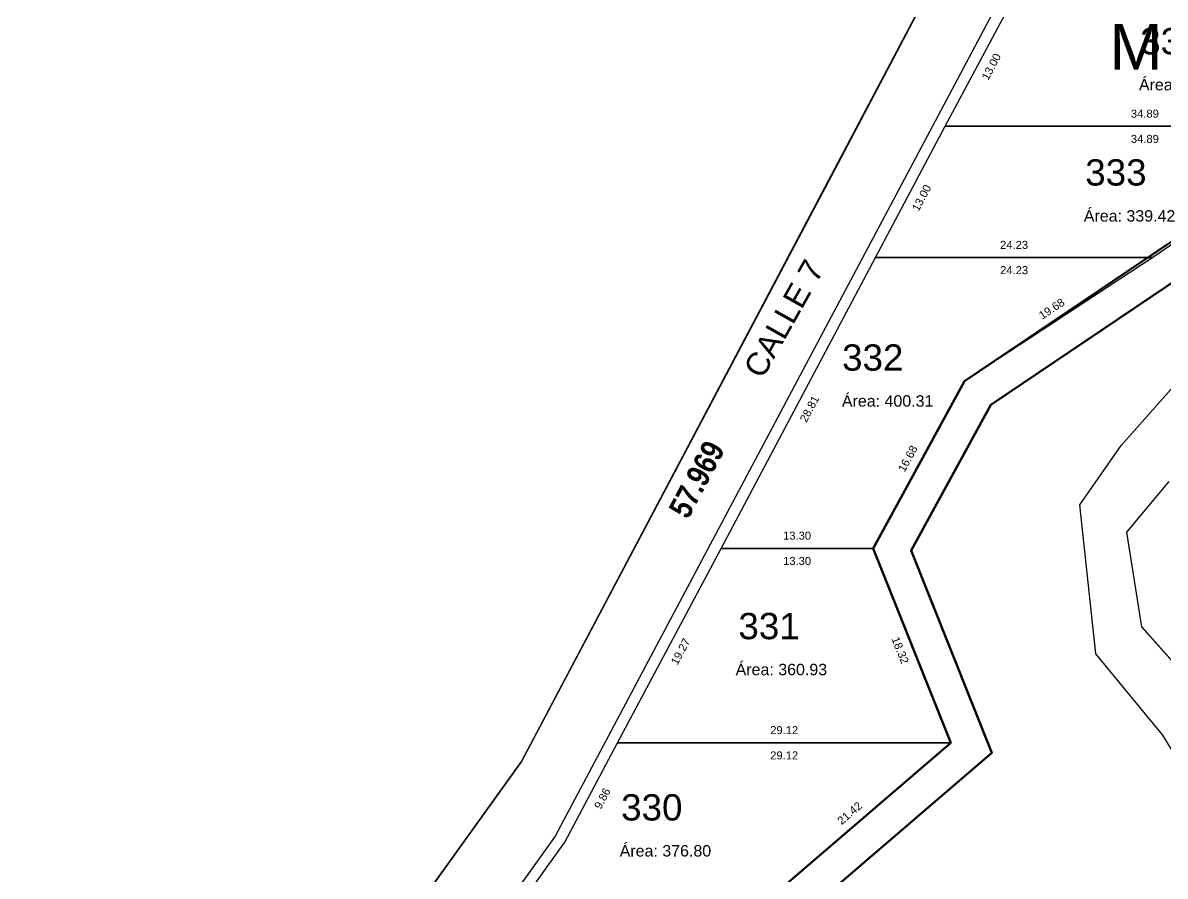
# Model space of a CAD drawing. Header units: metres. Extents: x 859577 to 860336, y 1645916 to 1646650.
# Drawn here: x 859939.7 to 860039.6, y 1646502.5 to 1646577.2 of the extents above; entities that cross this region are included whole.
import ezdxf
from ezdxf.enums import TextEntityAlignment as Align

# ---------------------------------------------------------------- set-up
doc = ezdxf.new("R2010")
doc.units = ezdxf.units.M
for name, color, linetype in [('_LINDERO', 6, 'Continuous'), ('_SENDERO', 5, 'Continuous'), ('A-CALZADA', 252, 'Continuous'), ('A-MZ_6', 2, 'Continuous'), ('A-NUMERO LOTE', 251, 'Continuous'), ('A-SENDEROS', 97, 'Continuous'), ('A-ZONA VERDE', 103, 'Continuous'), ('C-PROP', 7, 'Continuous'), ('C-PROP-LINE', 230, 'Continuous'), ('C-PROP-LINE-TEXT', 7, 'Continuous'), ('CVL_CUADCON_TIT', 7, 'Continuous')]:
    doc.layers.add(name, color=color, linetype=linetype)
doc.layers.add('A-VIA', color=30, linetype='Continuous', lineweight=30)
doc.styles.add('ARIAL', font='arial.ttf')
doc.styles.add('Narrow-Negrita', font='ARIALNB.TTF')
doc.styles.get("Standard").update_dxf_attribs({"font": 'arial.ttf'})

msp = doc.modelspace()

# ---------------------------------------------------------------- linework, layer by layer
at = {"layer": '_LINDERO', "color": 7, "flags": 128}
msp.add_lwpolyline([(860335.912, 1646416.565), (860330.034, 1646469.536), (860323.18, 1646554.768), (860316.866, 1646639.341), (860266.475, 1646638.618), (860223.477, 1646636.386), (860200.552, 1646649.65), (860183.224, 1646646.633), (860170.998, 1646646.134), (860159.878, 1646641.568), (860145.068, 1646625.172), (860105.48, 1646620.646), (860076.36964, 1646622.55813), (860040.216, 1646620.497), (860010.388, 1646563.794), (859983.268, 1646512.56), (859956.217, 1646474.82), (859894.378, 1646431.79)], dxfattribs=at)
at = {"layer": 'A-CALZADA'}
msp.add_lwpolyline([(859853.92, 1646403.366), (859956.217, 1646474.82), (859983.268, 1646512.56), (860029.35447, 1646599.84925), (860060.6599, 1646599.84925, 0.30840935), (860069.96797, 1646606.19415), (860075.61617, 1646620.57782), (860082.06797, 1646620.59255), (860074.0579, 1646600.19415, -0.30840935), (860064.74983, 1646593.84925), (860034.66269, 1646593.84925, 0.27746946), (860032.01309, 1646592.25624), (859986.21303, 1646506.00688), (859960.90358, 1646470.58737, -0.08613362), (859958.46872, 1646468.18577), (859858.9857, 1646399.14604, 0.07345749)], format="xyb", dxfattribs=at)
at = {"layer": 'A-CALZADA', "color": 251, "true_color": 0x636466, "flags": 128}
msp.add_lwpolyline([(859853.92, 1646403.366), (859956.217, 1646474.82), (859983.268, 1646512.56), (860029.35447, 1646599.84925), (860060.6599, 1646599.84925, 0.30840935), (860069.96797, 1646606.19415), (860075.61617, 1646620.57782), (860082.06797, 1646620.59255), (860074.0579, 1646600.19415, -0.30840935), (860064.74983, 1646593.84925), (860034.66269, 1646593.84925, 0.27746946), (860032.01309, 1646592.25624), (859986.21303, 1646506.00688), (859981.03792, 1646498.76453), (859960.90358, 1646470.58737, -0.08613362), (859958.46872, 1646468.18577), (859863.98062, 1646402.61244)], format="xyb", dxfattribs=at)
at = {"layer": 'A-SENDEROS', "lineweight": 9, "flags": 128}
for points in [[(860115.93388, 1646618.82162), (860113.73535, 1646612.43901), (860105.62793, 1646603.60196), (860095.52238, 1646595.76208), (860082.64573, 1646594.30336), (860071.4836, 1646590.44261), (860067.97872, 1646582.46107), (860064.75862, 1646571.03727), (860024.30313, 1646543.75774), (860017.33484, 1646531.00109), (860024.3886, 1646513.30624), (860005.90419, 1646497.41903), (859995.70011, 1646495.52749), (859983.6411, 1646495.52749), (859964.15793, 1646468.26159, -0.0860856), (859960.74952, 1646464.89975), (859875.57863, 1646405.7804)], [(859872.81917, 1646407.51687), (859959.03887, 1646467.36422, 0.0860856), (859961.71721, 1646470.00598), (859982.0976, 1646498.52749), (859995.4244, 1646498.52749), (860004.56212, 1646500.22135), (860020.80867, 1646514.18514), (860014.02559, 1646531.20093), (860022.0204, 1646545.8368), (860062.16952, 1646572.90974), (860065.1479, 1646583.47602), (860069.26391, 1646592.84925), (860081.97851, 1646597.24696), (860094.34843, 1646598.64828), (860103.58871, 1646605.81687), (860111.10237, 1646614.00673), (860112.63081, 1646618.44399)], [(860062.16952, 1646572.90974), (860022.0204, 1646545.8368), (860014.02559, 1646531.20093), (860020.80867, 1646514.18514), (860004.56212, 1646500.22135), (859995.4244, 1646498.52749), (859982.0976, 1646498.52749), (859961.71721, 1646470.00598, -0.0860856), (859959.03887, 1646467.36422), (859872.81917, 1646407.51687)], [(859875.57863, 1646405.7804), (859960.74952, 1646464.89975, 0.0860856), (859964.15793, 1646468.26159), (859983.6411, 1646495.52749), (859995.70011, 1646495.52749), (860005.90419, 1646497.41903), (860024.3886, 1646513.30624), (860017.33484, 1646531.00109), (860024.30313, 1646543.75774), (860064.75862, 1646571.03727)]]:
    msp.add_lwpolyline(points, format="xyb", dxfattribs=at)
at = {"layer": 'A-VIA'}
msp.add_lwpolyline([(859853.92, 1646403.366), (859956.217, 1646474.82), (859983.268, 1646512.56), (860029.35447, 1646599.84925), (860060.6599, 1646599.84925, 0.30840935), (860069.96797, 1646606.19415), (860075.61617, 1646620.57782), (860082.06797, 1646620.59255), (860074.0579, 1646600.19415, -0.30840935), (860064.74983, 1646593.84925), (860034.66269, 1646593.84925, 0.27746946), (860032.01309, 1646592.25624), (859986.21303, 1646506.00688), (859981.03792, 1646498.76453), (859960.90358, 1646470.58737, -0.08613362), (859958.46872, 1646468.18577), (859863.98062, 1646402.61244)], format="xyb", dxfattribs=at)
at = {"layer": 'A-ZONA VERDE', "flags": 128}
msp.add_lwpolyline([(860055.22601, 1646568.1249), (860038.46363, 1646556.6433), (860022.0204, 1646545.8368), (860014.02559, 1646531.20093), (860020.80867, 1646514.18514), (860004.56212, 1646500.22135), (859995.4244, 1646498.52749), (859982.0976, 1646498.52749), (859961.71721, 1646470.00598, -0.08613362), (859959.03887, 1646467.36422), (859872.81917, 1646407.51687)], format="xyb", dxfattribs=at)
at = {"layer": 'A-ZONA VERDE', "color": 5, "const_width": 0.1}
for points in [[(860046.654, 1646502.846), (860039.342, 1646514.842), (860033.4897, 1646521.97445), (860032.08088, 1646535.00724), (860035.716, 1646540.20808), (860042.529, 1646547.894)], [(860039.88894, 1646537.05616), (860036.19571, 1646532.62857), (860037.50702, 1646524.34887), (860041.443, 1646519.913)]]:
    msp.add_lwpolyline(points, dxfattribs=at)
at = {"layer": 'A-ZONA VERDE', "flags": 128}
for points in [[(860046.654, 1646502.846), (860039.342, 1646514.842), (860033.4897, 1646521.97445), (860032.08088, 1646535.00724), (860035.716, 1646540.20808), (860042.529, 1646547.894)], [(860039.88894, 1646537.05616), (860036.18888, 1646532.61151), (860037.50019, 1646524.33181), (860041.43617, 1646519.89594)]]:
    msp.add_lwpolyline(points, dxfattribs=at)
at = {"layer": 'C-PROP-LINE', "color": 2, "lineweight": 30}
for points in [[(860062.16952, 1646572.90974), (860055.22601, 1646568.1249), (860020.33113, 1646568.1249), (860026.42808, 1646579.6065), (860064.05222, 1646579.58891)], [(860062.16952, 1646572.90974), (860055.22601, 1646568.1249), (860020.33113, 1646568.1249), (860026.42808, 1646579.6065), (860064.05222, 1646579.58891)], [(860014.23418, 1646556.6433), (860020.33113, 1646568.1249), (860055.22601, 1646568.1249), (860038.46363, 1646556.6433)], [(860014.23418, 1646556.6433), (860020.33113, 1646568.1249), (860055.22601, 1646568.1249), (860038.46363, 1646556.6433)], [(860000.72379, 1646531.20093), (860014.23418, 1646556.6433), (860038.46363, 1646556.6433), (860022.0204, 1646545.8368), (860014.02559, 1646531.20093)], [(860000.72379, 1646531.20093), (860014.23418, 1646556.6433), (860038.46363, 1646556.6433), (860022.0204, 1646545.8368), (860014.02559, 1646531.20093)], [(859991.68808, 1646514.18514), (860000.72379, 1646531.20093), (860014.02559, 1646531.20093), (860020.80867, 1646514.18514)], [(859991.68808, 1646514.18514), (860000.72379, 1646531.20093), (860014.02559, 1646531.20093), (860020.80867, 1646514.18514)], [(859991.68808, 1646514.18514), (860020.80867, 1646514.18514), (860004.56212, 1646500.22135), (859995.4244, 1646498.52749), (859982.0976, 1646498.52749), (859987.06516, 1646505.47938)], [(859991.68808, 1646514.18514), (860020.80867, 1646514.18514), (860004.56212, 1646500.22135), (859995.4244, 1646498.52749), (859982.0976, 1646498.52749), (859987.06516, 1646505.47938)]]:
    msp.add_lwpolyline(points, close=True, dxfattribs=at)
at = {"layer": 'CVL_CUADCON_TIT', "color": 78, "lineweight": 50, "flags": 128}
for points in [[(860115.93388, 1646618.82162), (860113.73535, 1646612.43901), (860105.62793, 1646603.60196), (860095.52238, 1646595.76208), (860082.64573, 1646594.30336), (860071.4836, 1646590.44261), (860067.97872, 1646582.46107), (860064.75862, 1646571.03727), (860024.30313, 1646543.75774), (860017.33484, 1646531.00109), (860024.3886, 1646513.30624), (860005.90419, 1646497.41903), (859995.70011, 1646495.52749), (859983.6411, 1646495.52749), (859964.15793, 1646468.26159, -0.0860856), (859960.74952, 1646464.89975), (859875.57863, 1646405.7804)], [(859872.81917, 1646407.51687), (859959.03887, 1646467.36422, 0.0860856), (859961.71721, 1646470.00598), (859982.0976, 1646498.52749), (859995.4244, 1646498.52749), (860004.56212, 1646500.22135), (860020.80867, 1646514.18514), (860014.02559, 1646531.20093), (860022.0204, 1646545.8368), (860062.16952, 1646572.90974), (860065.1479, 1646583.47602), (860069.26391, 1646592.84925), (860081.97851, 1646597.24696), (860094.34843, 1646598.64828), (860103.58871, 1646605.81687), (860111.10237, 1646614.00673), (860112.63081, 1646618.44399)]]:
    msp.add_lwpolyline(points, format="xyb", dxfattribs=at)
at = {"layer": 'CVL_CUADCON_TIT', "color": 7, "lineweight": 20, "ltscale": 0.5, "true_color": 0xffffff, "flags": 128}
for points in [[(860062.16952, 1646572.90974), (860022.0204, 1646545.8368), (860014.02559, 1646531.20093), (860020.80867, 1646514.18514), (860004.56212, 1646500.22135), (859995.4244, 1646498.52749), (859982.0976, 1646498.52749), (859961.71721, 1646470.00598, -0.0860856), (859959.03887, 1646467.36422), (859872.81917, 1646407.51687)], [(859875.57863, 1646405.7804), (859960.74952, 1646464.89975, 0.0860856), (859964.15793, 1646468.26159), (859983.6411, 1646495.52749), (859995.70011, 1646495.52749), (860005.90419, 1646497.41903), (860024.3886, 1646513.30624), (860017.33484, 1646531.00109), (860024.30313, 1646543.75774), (860064.75862, 1646571.03727)]]:
    msp.add_lwpolyline(points, format="xyb", dxfattribs=at)

# ---------------------------------------------------------------- texts
at = {"layer": '_SENDERO', "color": 7, "style": 'Narrow-Negrita'}
msp.add_text('57.969', height=2, rotation=62.1061203, dxfattribs=at).set_placement((859998.59563, 1646537.24133), align=Align.MIDDLE)
msp.add_text('57.969', height=2, rotation=62.1061203, dxfattribs=at).set_placement((859998.59563, 1646537.24133), align=Align.MIDDLE)
at = {"layer": 'A-MZ_6', "color": 6, "insert": (860034.67084, 1646577.08138), "char_height": 4, "attachment_point": 1, "style": 'ARIAL'}
msp.add_mtext_dynamic_manual_height_columns('M 26', width=20.3715264, gutter_width=1, heights=[-4.08458], dxfattribs=at)
at = {"layer": 'A-NUMERO LOTE', "color": 251, "true_color": 0x636466, "style": 'ARIAL'}
for s, p in [(' 334', (860036.48087, 1646574.42098)), (' 333', (860031.67524, 1646562.9429)), (' 332', (860010.41821, 1646546.74825)), (' 331', (860001.35056, 1646523.25183)), (' 330', (859991.09996, 1646507.38856))]:
    msp.add_text(s, height=2.3, dxfattribs=at).set_placement(p)
at = {"layer": 'A-VIA', "insert": (860002.60423, 1646546.91891), "char_height": 2, "attachment_point": 1, "rotation": 60.6750002, "style": 'ARIAL'}
msp.add_mtext_dynamic_manual_height_columns('CALLE 7', width=16.4729904, gutter_width=1, heights=[-2.06821], dxfattribs=at)
at = {"layer": 'C-PROP', "color": 252, "true_color": 0x939598, "style": 'ARIAL'}
for s, p in [('Área: 434.75', (860037.26078, 1646571.26989)), ('Área: 339.42', (860032.44288, 1646559.79182)), ('Área: 400.31', (860011.29307, 1646543.59716)), ('Área: 360.93', (860002.00237, 1646520.10075)), ('Área: 376.80', (859991.86473, 1646504.23748))]:
    msp.add_text(s, height=1, dxfattribs=at).set_placement(p)
at = {"layer": 'C-PROP-LINE-TEXT', "color": 252, "linetype": 'Continuous', "lineweight": 0, "true_color": 0x939598, "char_height": 0.7}
for s, insert, attachment_point, rotation in [('13.00', (860024.04201, 1646573.51396), 2, 62.03084), ('34.89', (860037.77857, 1646568.8749), 8, 0), ('34.89', (860037.77857, 1646567.3749), 2, 0), ('13.00', (860017.94506, 1646562.03235), 2, 62.03084), ('19.68', (860029.83011, 1646551.86681), 8, 33.3129429), ('28.81', (860008.14139, 1646543.57037), 2, 62.03084), ('16.68', (860017.3648, 1646538.87841), 8, 61.3545406), ('19.27', (859996.86834, 1646522.34128), 2, 62.03084), ('18.32', (860016.72045, 1646522.41531), 2, 291.7339073), ('9.86', (859990.03902, 1646509.48051), 2, 62.03084), ('21.42', (860012.19653, 1646507.77203), 8, 40.6788033)]:
    msp.add_mtext(s, dxfattribs=dict(at, insert=insert, attachment_point=attachment_point, rotation=rotation))
for s, insert, attachment_point in [('24.23', (860026.3489, 1646557.3933), 8), ('24.23', (860026.3489, 1646555.8933), 2), ('13.30', (860007.37469, 1646531.95093), 8), ('13.30', (860007.37469, 1646530.45093), 2), ('29.12', (860006.24837, 1646514.93514), 8), ('29.12', (860006.24837, 1646513.43514), 2)]:
    msp.add_mtext(s, dxfattribs=dict(at, insert=insert, attachment_point=attachment_point))

doc.saveas('drawing.dxf')
